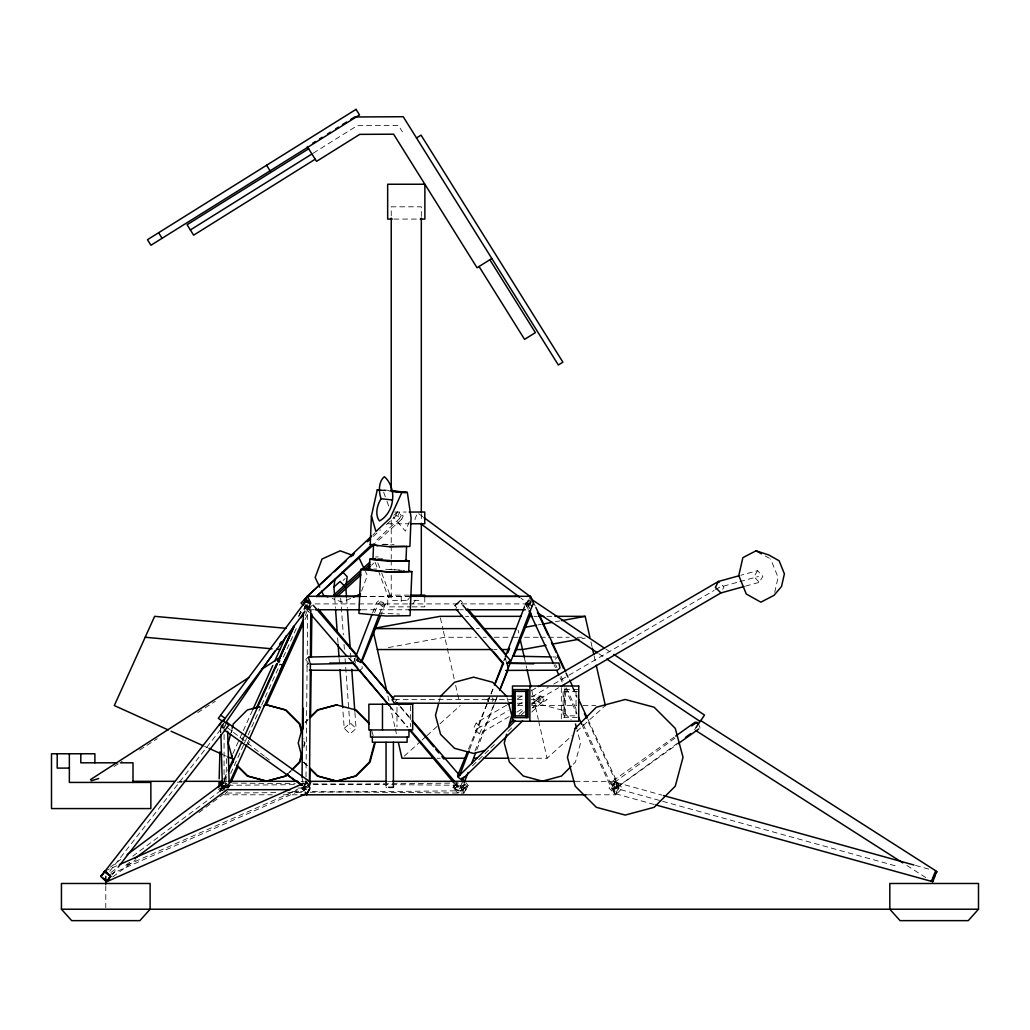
<?xml version="1.0" encoding="UTF-8"?>
<svg xmlns="http://www.w3.org/2000/svg" width="1030" height="1030" viewBox="0 0 1030 1030"><rect width="100%" height="100%" fill="white"/><g stroke="black" fill="none" stroke-linecap="round" stroke-linejoin="round"><path stroke-width="0.75" stroke-dasharray="5 3.75" d="M306 778.423L305.91 788.066L110.197 874.406M306.013 776.813L307.159 661.054M307.223 654.617L307.738 603.168L304.442 610.455M305.987 789.418L302.305 788.529L302.357 783.701M302.382 782.105L302.421 778.886M304.584 610.288L304.623 607.069M220.42 732.871L220.587 726.549L224.489 727.695M226.6 758.505L225.918 783.817L224.154 788.208L218.952 786.675M654.295 804.507L614.086 793.358L614.717 788.014L616.983 782.658L661.839 795.096M616.983 782.658L616.352 788.014L614.086 793.358M774.715 592.34L778.088 577.444L770.633 559.007M230.939 732.755L231.737 729.819M231.544 732.755L232.329 729.819M303.683 745.952L304.468 743.016L303.683 740.081M303.889 747.42L305.073 743.016L303.889 738.626M439.012 702.1L440.183 697.709M223.162 723.691L221.63 728.081L224.991 726.549L226.51 722.159M361.543 591.143L367.362 575.538L365.418 571.405M355.414 657.591L353.702 662.045L355.414 660.565M372.577 612.992L376.581 602.589L379.13 600.361L383.714 603.091L379.71 613.494M463.526 784.409L461.788 788.903L459.238 791.13L454.655 788.401L456.96 782.401M469.641 749.441L487.512 702.988M488.091 701.482L490.396 695.495M490.962 693.988L493.267 688.001M503.644 661.028L504.803 658.028M524.399 607.082L526.124 602.589L528.686 600.361L530.965 601.726M476.774 749.943L498.675 692.997M374.585 612.747L378.19 603.928L380.637 601.636L385.246 604.378L381.048 614.665M462.264 782.182L459.844 788.117L457.397 790.409L452.788 787.667L453.998 784.706M468.508 749.145L487.242 703.207M487.847 701.726L493.885 686.907M504.764 660.23L505.975 657.269M526.523 606.889L527.733 603.928L530.18 601.636M474.959 751.076L496.718 697.735M528.763 599.705L527.399 602.975L521 598.224M409.361 521.747L405.369 531.12L393.254 516.88M506.554 705.177L476.105 722.957L473.594 728.583L479.465 733.939L510.005 716.12M479.465 733.939L481.976 728.326L476.105 722.957M232.793 753.883L242.629 732.15M243.273 730.695L252.453 710.417M300.773 611.55L298.172 617.292L300.876 611.575M223.806 788.581L221.308 787.435L223.291 783.045M223.858 781.783L226.613 775.719M242.398 740.815L244.084 737.081M132.78 856.2L224.077 788.066L226.703 782.246M230.656 773.504L243.84 744.394M244.496 742.939L260.963 706.541M261.62 705.087L280.07 664.324M283.366 657.037L297.194 626.472M229.033 783.817L226.909 788.529L223.162 786.817M247.47 743.094L248.797 740.158M305.15 615.592L309.798 605.331M224.154 778.976L226.793 773.157M242.011 739.72L243.338 736.811M228.312 788.259L230.295 783.894M248.166 744.639L249.479 741.729M305.06 619.597L311.678 605.048M314.253 609.76L307.416 609.76L308.755 607.069M309.193 607.069L307.841 609.76L305.833 605.717M303.85 785.375L305.949 781.332L308.639 786.727M306.58 781.332L303.219 788.066L304.558 790.757M528.12 600.336L526.781 603.026L529.471 608.421M528.557 600.336L527.218 603.026L529.227 607.069M586.881 794.8L615.708 794.8L619.069 788.066L615.708 781.332L612.348 788.066L615.708 794.8L622.481 788.066L615.747 781.332L575.023 781.332M722.764 589.366L723.961 586.997L718.386 581.474M401.61 519.352L403.284 516.082L399.357 512.824L397.67 516.082L401.61 519.352L375.564 542.939M221.308 787.435L221.926 786.25L220.716 788.903L225.725 791.13M221.823 789.109L223.137 786.598L225.634 787.834M464.839 784.242L463.526 786.753L465.431 790.744L310.172 792.263M465.431 790.744L467.388 786.972L466.127 784.319M399.589 518.541L401.314 515.245L397.387 511.949L395.649 515.245L399.589 518.541L375.036 541.561M224.785 786.972L222.75 790.744L221.514 788.079M312.94 783.869L464.041 785.349L462.007 789.109L463.873 793.1L311.163 791.607M463.873 793.1L465.908 789.328L464.041 785.349M757.565 570.646L754.037 576.71L759.329 582.323L762.857 576.259L757.565 570.646L740.982 575.229M388.413 597.413L389.855 594.967L393.112 596.512L388.413 597.413L375.075 562.058M694.593 729.781L696.834 726.279M530.257 603.168L528.094 606.4L532.098 609.078M394.426 703.207L396.82 699.64M298.636 616.429L306.824 604.494M305.949 610.236L307.854 607.674M224.785 722.159L221.501 726.549L223.356 728.081L224.991 725.88M307.262 782.285L303.979 786.675L305.833 788.208L309.142 786.675M305.833 788.208L303.258 786.328L305.781 788.208L308.292 784.912M407.661 600.142L409.541 597.619M412.798 603.915L415.592 600.181M109.721 871.316L224.077 725.12M112.206 874.728L117.137 868.419M540.106 696.731L537.737 699.705L541.574 702.563L543.943 699.589L540.106 696.731L531.441 705.099M488.825 697.864L487.164 699.64L488.825 701.43M492.16 701.43L493.821 699.64L490.499 696.087M453.548 786.972L457.32 782.98L461.298 786.753L461.878 789.109L458.118 793.1L454.127 789.328L453.548 786.972L457.539 790.744L461.298 786.753M454.127 789.328L457.899 785.349L461.878 789.109M312.219 605.28L307.738 609.76L304.365 606.4M225.197 793.679L227.437 791.439M305.498 721.798L307.635 719.661M305.022 722.88L308.24 719.661M288.632 772.835L290.769 770.685M289.224 772.835L291.374 770.685M519.043 714.292L523.343 709.992M573.298 764.234L575.448 762.097L580.547 743.016L577.019 729.819M615.747 781.332L609.013 788.066L615.747 794.8M521.103 715.103L524.553 711.769M472.435 765.831L489.662 749.158M490.821 748.05L495.417 743.596M508.048 731.364L513.803 725.802M532.188 708.022L540.84 699.64L531.184 699.64M531.763 712.052L541.574 702.563M372.834 534.969L375.178 532.78M393.885 515.245L397.387 511.949M385.246 604.378L382.8 606.67L378.19 603.928M452.788 787.667L455.234 785.362L459.844 788.117M302.305 788.529L304.738 786.25L308.421 787.139M343.106 580.457L345.153 578.59M371.534 565.29L373.89 563.14M456.792 607.739L454.771 605.318L460.642 600.361L463.693 603.992M460.642 600.361L454.771 605.318M555.106 659.277L557.552 657.05M454.578 783.74L460.758 791.13L466.629 786.173L464.569 783.701M466.629 786.173L460.758 791.13M373.311 536.398L380.418 529.974M386.34 524.605L399.357 512.824M305.949 605.151L304.262 606.67L309.489 612.76M459.753 601.636L453.921 606.67L459.753 601.636L461.826 604.031M404.314 756.084L420.961 741.034M422.158 739.952L425.725 736.733M426.909 735.652L438.806 724.901M439.99 723.833L460.204 705.55M456.071 783.109L462.354 790.409L468.187 785.362L466.088 782.929M468.187 785.362L462.354 790.409M510.391 758.235L547.072 758.235L572.049 735.652M576.8 731.351L605.344 705.55M528.326 609.412L526.304 605.048L528.854 602.782M581.77 724.283L612.206 789.714L614.756 787.435L619.069 786.25L587.95 719.365M619.069 786.25L616.506 788.529L612.206 789.714M309.309 662.985L306.798 665.187L307.61 668.946M359.831 670.401L362.341 668.2L361.8 665.689M344.213 728.326L350.355 722.957L356.084 728.583L349.943 733.939L344.213 728.326L342.823 709.271M308.434 657.05L305.884 659.277L307.107 664.286L308.82 662.805M383.714 603.091L381.152 605.318L376.581 602.589M454.655 788.401L457.217 786.173L461.788 788.903M674.946 738.124L612.502 783.817L615.785 788.208L676.697 744.729M110.39 867.17L120.677 859.483M110.931 872.513L117.356 867.724M129.78 862.29L124.669 866.114L297.85 789.701L294.709 789.701M112.759 876.903L135.909 859.612M198.957 812.567L223.407 794.31M677.676 743.106L615.785 788.208L612.477 786.675L610.945 782.285L674.418 736.952M114.008 766.552L122.119 761.325M139.668 750.02L157.217 738.716M197.721 712.618L215.27 701.314M313.249 153.161L357.243 125.673L398.417 125.454L402.395 131.84M517.639 698.701L524.553 694.658M531.48 690.615L537.016 687.383M477.778 728.455L508.189 710.7M517.871 705.048L523.394 701.816M531.686 696.975L548.282 687.293M553.805 684.062L714.138 590.422M715.515 589.624L719.661 587.19L738.278 582.053M516.944 712.065L523.884 708.009M532.201 703.142L558.582 687.744M540.84 696.087L534.519 699.64L540.84 703.207L547.162 699.64L540.84 696.087L531.184 696.087M532.6 601.584L527.605 603.863L529.356 607.957M528.017 605.048L530.514 603.915M618.052 786.25L613.056 788.529L613.468 789.714L618.464 787.435L618.052 786.25L587.1 719.365M350.715 598.391L342.346 602.177L332.227 598.481M104.867 871.007L116.57 865.857M225.377 787.821L229.265 786.675L229.175 783.508M526.304 605.048L530.605 603.863M739.836 581.628L758.441 576.491M745.514 586.134L759.329 582.323M532.149 707.636L542.411 704.881L561.479 709.992L571.148 719.661M306.824 786.25L301.996 787.435L304.61 789.714L307.017 789.122M388.349 647.548L444.767 637.261L476.671 637.261M538.149 624.914L541.291 624.335M555.389 621.772L560.101 620.91M582.066 638.69L585.207 638.124M375.525 556.985L378.165 556.908M294.22 784.654L223.78 785.349L225.055 788.001M313.429 784.474L462.29 783.019M226.935 793.074L278.151 792.572M287.756 792.482L302.163 792.34M393.872 219.081L418.682 219.081M394.644 512.039L406.271 512.039M387.769 523.755L409.18 523.755M409.18 595.147L387.769 595.147L387.769 606.863L410.635 606.863M361.311 596.37L410.494 596.37M361.517 596.434L409.592 596.434M406.271 600.361L391.233 600.361L391.233 571.444M413.867 600.361L421.322 600.361M315.051 603.915L408.91 603.915M409.193 603.915L530.141 603.915L530.141 600.181M412.09 606.863L424.772 606.863L424.772 595.147M361.891 609.76L408.794 609.76M459.638 609.76L463.281 609.76M465.56 616.339L468.74 616.339M534.132 616.339L537.325 616.339M546.891 616.339L551.681 616.339M476.311 628.622L479.504 628.622M483.044 637.261L486.237 637.261M494.207 637.261L511.756 637.261M513.352 637.261L518.129 637.261M524.515 637.261L538.87 637.261M540.467 637.261L546.84 637.261M548.436 637.261L569.165 637.261M577.148 637.261L583.521 637.261M493.795 649.544L496.988 649.544M578.294 689.611L563.127 689.611L563.127 717.64L576.929 717.64M577.418 691.388L564.015 691.388L564.015 715.863L577.418 715.863M517.24 696.087L524.746 696.087M394.426 699.64L511.871 699.64M517.24 699.64L524.746 699.64M517.24 703.207L524.746 703.207M531.184 703.207L540.84 703.207M517.627 705.55L524 705.55M531.969 705.55L576.633 705.55M583.006 705.55L595.765 705.55M437.029 758.235L440.222 758.235M179.207 781.332L182.4 781.332M224.077 781.332L227.321 781.332M301.056 781.332L304.301 781.332M387.628 781.332L391.477 781.332M177.25 782.156L182.04 782.156M386.057 787.358L386.817 787.358M297.876 788.066L305.91 788.066L303.387 786.135M224.077 794.8L272.229 794.8M283.417 794.8L297.889 794.8M232.561 783.083L295.262 783.688M304.906 783.791L311.33 783.856M291.876 791.413L303.129 791.529M383.109 544.239L394.104 544.613M381.95 544.419L390.885 544.587M377.83 558.685L382.568 558.775M373.671 569.024L376.671 569.088M385.671 569.255L404.417 570.337M379.362 613.159L399.447 614.099M552.762 656.947L555.955 657.011M390.01 569.539L402.112 570.375M388.902 490.435L382.761 489.765L386.443 499.846M380.546 489.868L388.387 490.718M380.34 490.177L389.559 491.168M222.313 786.65L225.261 787.435M915.503 865.432L929.421 869.294M620.832 789.701L661.093 800.864M662.638 801.301L896.396 866.114M280.031 664.08L282.542 665.187M204.609 746.377L207.519 747.703M223.549 754.939L226.458 756.265M610.945 782.285L614.292 783.817L615.824 788.208L617.627 786.675L614.344 782.285M305.266 604.958L309.116 606.67M279.903 664.324L282.4 665.47M223.549 785.942L227.295 787.667M220.987 788.117L225.969 790.409M765.329 556.02L769.307 558.26M527.733 603.928L530.038 605.305M526.124 602.589L530.707 605.318M906.838 865.47L927.116 878.436M605.782 649.029L612.451 653.496M598.803 653.702L605.473 658.157M220.536 726.047L224.308 728.854M422.738 516.622L417.614 512.824L414.871 519.352L417.433 521.244M226.587 727.051L259.328 752.235M260.577 753.2L264.362 756.11M265.611 757.076L269.397 759.986M224.746 783.727L229.304 788.014M218.991 788.014L221.27 790.152M221.63 787.01L223.227 788.529M303.94 762.097L308.24 766.384M303.348 762.097L307.635 766.384M225.197 782.465L230.797 788.066M218.463 789.186L220.703 791.439M301.7 788.014L303.799 790.152M400.129 706.284L410.597 718.451M348.23 657.784L351.372 661.427M390.113 706.451L407.906 727.141M400.709 707.417L411.009 719.725M305.215 605.318L309.335 610.236M349.505 658.234L352.608 661.917M389.688 706.22L407.198 727.141M304.043 603.026L307.416 609.76M307.249 782.684L308.601 785.375M302.498 788.066L303.927 790.757M225.416 784.023L227.476 788.066M220.703 788.066L222.094 790.757M533.154 601.584L535.188 605.949M566.294 672.835L569.011 678.654M573.066 687.37L577.122 696.1M554.037 664.672L555.389 667.582M560.127 677.753L562.148 682.117M564.852 687.937L577.032 714.112M565.573 672.835L568.264 678.654M572.294 687.37L577.006 697.555M555.608 664.672L556.947 667.582M560.99 676.298L563.68 682.117M566.371 687.937L577.135 711.202M583.186 724.283L613.468 789.714M222.351 728.081L220.587 723.691L220.871 733.18M228.094 783.753L229.265 786.675M222.313 783.817L224.077 788.208M377.894 562.998L381.177 571.689M381.718 573.131L390.46 596.306M386.971 501.288L389.083 507.056M698.495 723.691L700.014 728.081M224.077 778.538L224.759 780.946M507.043 697.709L508.215 702.1M371.972 731.287L373.156 735.69M354.359 658.286L355.582 663.294M590.95 641.922L592.005 646.582M594.117 655.891L595.868 663.655M518.116 630.115L518.785 633.102M524.257 657.307L526.716 668.174M531.635 689.92L538.304 719.416M538.651 720.974L547.072 758.235M440.377 617.833L443.08 629.794M443.415 631.287L454.243 679.169M455.646 685.375L459.509 702.447M387.898 696.125L394.928 727.18M395.275 728.738L396.679 734.944M505.524 658.286L506.528 663.294M346.621 598.623L347.329 608.254M350.599 653.175L351.178 661.196M354.912 712.541L356.084 728.583M340.673 598.301L343.338 634.815M344.02 644.329L344.484 650.677M345.063 658.621L348.758 709.413M348.874 710.996L350.149 728.455M334.737 598.121L335.432 607.649M337.634 637.815L337.969 642.578M339.127 658.453L339.591 664.814M576.04 691.388L576.04 715.863M565.393 691.388L565.393 715.863M564.504 689.611L564.504 717.64M561.324 687.602L561.324 719.648M421.322 216.455L421.322 206.811L391.233 206.811L391.233 216.455M421.322 513.622L421.322 521.644M410.597 705.833L410.597 726.742M401.237 596.434L401.237 603.915M396.988 707.43L396.988 726.742M391.233 520.047L391.233 544.136M391.233 545.745L391.233 558.595M391.233 560.204L391.233 569.835M224.077 734.557L224.077 788.066M105.781 885.749L105.781 907.649M615.065 781.332L611.704 788.066L615.065 794.8L618.438 788.066L615.065 781.332"/><path stroke-width="1.5" d="M302.073 777.805L303.348 612.412M309.489 782.105L310.403 663.281M310.442 656.857L310.803 610.288M303.065 729.111L303.322 708.241M309.721 782.62L309.901 768.174M310.558 716.79L311.15 670.221M311.318 657.372L311.871 614.022M219.081 781.925L218.952 786.675L220.716 782.285L223.317 783.045M219.171 778.77L219.905 751.861M370.8 569.114L360.745 569.448L358.929 613.429L386.07 616.017L410.082 615.683L411.884 571.689L408.949 571.071M390.434 490.602L407.339 492.43L411.073 517.73L409.889 546.441L389.07 546.724L370.234 544.69L371.418 515.979L377.263 489.842L378.989 489.701M405.331 560.14L409.129 560.951L408.691 571.56L388.04 571.843L369.371 569.822L369.796 559.213L374.972 558.762M406.567 546.286L405.975 560.809L400.554 561.286L372.963 559.354L373.555 544.831L377.804 545.733M932.704 881.706L933.347 876.363L935.613 871.007L934.97 876.363L932.704 881.706L655.852 804.932M334.621 596.524L333.926 586.997L334.93 579.323M346.196 584.345L347.187 576.71L342.423 571.663M230.553 734.223L228.197 743.016L233.308 762.097M232.123 728.352L233.308 723.948L247.264 709.992L258.994 706.85M303.348 723.948L298.236 743.016L302.163 757.694M301.726 753.291L299.37 762.097L291.851 769.603M301.932 754.758L299.962 762.097L292.443 769.603M374.521 743.016L369.41 762.097L355.453 776.053L336.372 781.165L317.304 776.053L309.785 768.534M375.113 743.016L370.002 762.097L356.045 776.053L336.977 781.165L317.909 776.053L310.391 768.534M438.613 703.567L435.471 715.309L440.583 734.377L454.539 748.334L473.62 753.445L485.349 750.303M506.631 734.223L504.275 743.016L509.387 762.097L523.343 776.053L542.411 781.165L561.479 776.053L571.148 766.384M508.614 727.038L511.756 715.309L508.614 703.567M309.142 786.675L310.661 782.285L226.51 722.159M355.994 656.097L371.997 614.472M379.13 614.974L360.835 662.548L356.264 659.818M459.844 774.908L469.062 750.934M494.426 685.001L503.065 662.522M505.37 656.535L524.399 607.082M464.092 782.903L468.135 772.41M471.586 763.423L475.628 752.93M499.833 689.997L532.677 604.584M361.852 661.711L380.443 616.133M457.629 775.809L467.298 752.106M495.095 683.946L502.949 664.685M507.79 652.827L509.605 648.385M499.73 690.319L508.202 669.577M513.635 656.239L531.158 613.275M282.902 664.775L284.061 662.045M275.216 668.2L276.967 664.234M280.237 670.401L282.542 665.187M278.061 660.809L279.722 657.05M278.602 661.067L280.817 656.059M283.611 663.294L285.838 658.286M232.136 755.338L230.823 758.235L227.913 756.921M253.11 708.962L272.77 665.483M274.727 661.144L286.276 635.6M278.705 660.307L293.64 627.322M228.493 771.534L241.857 741.999M244.509 736.141L277.482 663.269M278.332 661.402L294.245 626.227M301.146 617.73L302.459 614.82M229.561 782.658L246.801 744.561M249.453 738.69L303.168 619.983M228.119 770.247L233.411 758.621M256.573 707.726L276.426 664.105M277.74 661.196L293.627 626.304M230.952 782.44L238.239 766.449M266.023 705.383L303.078 623.961M407.339 492.43L401.842 492.507L390.254 518.026L375.924 531.532L371.418 515.979M306.065 598.997L307.416 596.306L360.732 596.306M308.755 607.069L310.777 603.026L307.416 596.306M532.162 605.717L533.501 603.026L530.141 596.306L409.966 596.306M739.476 575.641L718.386 581.474L715.374 587.396L720.949 592.919L743.982 586.559M305.91 598.61L307.03 596.434L330.707 574.998M304.854 602.782L305.472 601.584L309.219 603.297M221.566 785.491L222.918 782.98M696.087 727.45L700.567 720.446L937.146 871.689L931.172 881.023M101.442 876.363L104.867 871.007L110.12 876.363L106.695 881.706L103.541 878.5M309.515 789.341L306.953 793.358L106.695 881.706M225.892 722.468L274.997 650.896M279.542 644.265L281.357 641.613M100.979 876.363L222.583 720.446L228.866 725.12L118.115 867.17M309.978 602.37L306.657 599.949L218.334 718.309L222.776 721.528L304.983 611.511M107.275 881.023L110.583 876.363L104.288 871.689M305.138 602.099L306.657 599.949M219.274 725.12L222.583 720.446M222.776 721.528L225.055 718.309L220.613 715.077M304.223 600.181L307.03 596.434M304.545 600.142L307.378 596.37L371.676 536.064M515.361 720.665L457.835 777.006L461.672 779.877L464.041 776.903M220.845 785.877L222.686 783.727M978.5 909.22L968.251 920.64L900.053 920.64L889.817 909.22L889.817 883.483L978.5 883.483L978.5 909.22L61.44 909.22L61.44 883.483L150.123 883.483L150.123 909.22L139.887 920.64L71.688 920.64L61.44 909.22M307.738 596.306L301.005 603.026L303.245 605.28M218.463 786.946L222.944 782.465M309.785 717.511L317.304 709.992L336.372 704.881L356.045 709.992L368.933 722.88M310.391 717.511L317.909 709.992L336.977 704.881M287.55 773.903L285.4 776.053L266.332 781.165L247.264 776.053L236.527 765.316M288.155 773.903L286.005 776.053L266.937 781.165L247.87 776.053L237.119 765.316M440.583 696.241L454.539 682.272L473.62 677.161L492.688 682.272L506.644 696.241M509.387 723.948L513.674 719.661M461.672 779.877L522.571 720.949M316.583 596.383L371.534 544.857M360.577 572.938L334.776 596.447L333.862 594.954L369.744 562.264M364.092 569.732L369.963 564.389M337.377 596.422L360.938 574.946M366.822 569.577L370.362 566.358M334.261 571.779L346.093 561.054M350.831 556.767L354.372 553.561M367.401 541.767L369.77 539.617M316.39 596.537L374.379 544.007M333.926 586.997L340.055 581.474L344.844 586.405M559.174 668.74L557.5 670.208L505.653 670.401M508.163 668.2L507.056 663.178L510.352 660.423L462.856 605.228M695.018 723.691L696.859 722.159M127.115 854.681L223.613 782.658M134.904 858.466L227.038 789.701L289.984 789.701M691.697 725.905L694.284 724.026M685.401 737.48L690.564 733.721M675.719 736.025L695.147 722.159L698.495 723.691M677.998 743.802L698.726 729.008M90.563 779.556L249.363 677.251M261.478 669.449L277.624 659.033L279.735 660.642L278.885 662.445L277.624 659.033M312.721 143.221L315.425 141.522M319.493 138.986L322.197 137.299M327.617 133.913L330.334 132.213M335.754 128.827L338.458 127.128M342.527 124.591L346.595 122.055M350.651 119.519L354.719 116.969L403.232 116.725L558.363 364.993L562.895 362.161L421.038 135.136L416.506 137.969M308.652 148.771L187.1 224.72L193.627 235.175L315.18 159.225M190.37 229.948L311.91 153.998M491.838 258.517L477.057 267.749L393.602 134.196L359.753 134.364L316.532 161.375L307.301 146.608M507.945 704.366L510.713 702.743M538.407 686.572L718.386 581.474M561.35 686.122L720.949 592.919M756.046 550.805L742.862 557.655L738.793 575.538L746.248 593.975L760.848 602.177L774.032 595.327L781.538 586.482L784.397 573.826L779.131 560.796L768.818 554.99L756.046 550.805L761.35 553.78M353.509 597.13L360.474 593.975M119.493 864.569L303.67 783.315M91.091 780.804L98.687 778.538M252.26 708.807L259.599 706.85M264.002 705.666L266.937 704.881L286.005 709.992L299.962 723.948L301.932 731.287M303.425 602.782L308.253 601.584M375.77 628.055L440.042 616.339L462.367 616.339M524.051 627.476L536.579 625.197M542.849 624.051L552.26 622.339M561.659 620.627L585.169 616.339L589.907 637.261M546.016 645.269L522.506 649.544L516.133 649.544M552.286 644.123L578.937 639.269M370.234 544.69L374.135 544.342M405.215 546.402L389.237 546.531M372.963 559.354L375.667 559.123M409.129 560.951L388.477 561.234L369.796 559.213M369.371 569.822L371.946 569.603M411.884 571.689L387.885 572.036L360.745 569.448M310.236 664.221L354.024 663.333M507.056 663.178L558.904 662.985L560.011 668.007M392.314 219.081L387.666 219.081L387.666 184.241L424.875 184.241L424.875 219.081L420.227 219.081M409.18 512.039L424.772 512.039L424.772 523.755L410.635 523.755M410.635 595.147L424.772 595.147M316.648 596.434L359.908 596.434M423.523 596.434L519.004 596.434M315.425 609.76L360.732 609.76M408.794 609.76L458.466 609.76M466.049 609.76L525.339 609.76M471.933 616.339L521.373 616.339M529.356 616.339L532.536 616.339M538.922 616.339L543.711 616.339M554.874 616.339L585.169 616.339M374.238 628.622L473.118 628.622M484.28 628.622L516.185 628.622M377.366 649.544L492.198 649.544M501.777 649.544L508.151 649.544M527.206 691.388L513.803 691.388L513.803 715.863L527.206 715.863M514.086 696.087L394.426 696.087L392.031 699.64L394.426 703.207L514.086 703.207M433.836 758.235L401.945 758.235L398.43 742.707M443.415 758.235L465.74 758.235M473.71 758.235L476.903 758.235M483.276 758.235L508.794 758.235M117.188 762.818L80.803 762.818L80.803 753.767M120.356 762.818L133.012 762.818L133.012 782.427M69.358 768.097L57.204 768.097L57.204 753.767M132.728 781.332L174.392 781.332M184.01 781.332L222.467 781.332M228.918 781.332L297.889 781.332M308.189 781.332L386.662 781.332M392.43 781.332L574.071 781.332M388.671 787.358L393.396 787.358L393.396 742.231M301.056 794.8L586.237 794.8M329.767 663.062L353.393 663.153M309.451 670.208L359.831 670.401L388.658 704.983M512.785 656.149L551.166 656.921M509.721 663.359L533.707 663.835M286.263 628.339L154.642 616.339L114.304 705.55L168.199 729.922M145.179 637.261L272.036 648.823M276.8 649.26L279.967 649.544M391.516 491.053L405.614 492.572M377.263 489.842L380.34 490.177M392.623 491.503L401.842 492.507M381.1 498.752L392.469 499.988A18.785 12.154 74.6 0 0 384.396 476.723A18.785 12.154 74.6 0 0 381.1 498.752A18.785 12.128 -61.7 0 0 379.504 520.935A18.785 12.128 -61.7 0 0 392.469 499.988M266.332 704.881L285.4 709.992L299.37 723.948L301.327 731.287M663.384 795.533L913.958 865.007M353.174 555.543L340.183 550.805L322.042 559.007L315.154 577.444L319.686 587.074M327.901 596.911L323.562 595.327L321.63 591.194M171.109 731.236L203.155 745.72M208.987 748.359L222.094 754.282M695.945 730.656L902.782 862.883M532.407 599.949L604.443 648.14M613.79 654.385L704.494 715.077L700.181 721.528L606.799 659.058M537.441 612.644L597.464 652.801M224.218 729.935L301.906 785.439M287.782 775.062L295.52 780.689M103.502 878.23L106.013 880.096M424.012 517.575L530.141 596.434L530.141 598.932M421.27 524.103L519.725 597.271M297.091 781.294L302.125 785.156M355.453 709.992L369.41 723.948M333.862 594.954L335.42 596.653M455.994 609.078L503.477 664.273M313.236 605.28L393.846 698.971M396.988 702.627L399.086 705.061M412.695 720.884L459.805 775.629M461.904 778.062L465.045 781.719M310.545 613.983L347.187 656.561M352.415 662.65L389.057 705.241M410.004 729.575L455.015 781.899M467.749 608.846L506.348 654.964M493.37 651.423L503.528 663.565M318.309 608.975L356.419 654.501M361.569 660.655L393.499 698.803M412.039 720.949L433.669 746.789M435.729 749.248L438.819 752.943M441.909 756.638L443.969 759.097M354.668 664.376L357.758 668.071M409.258 729.601L453.548 782.517M489.855 259.766L535.381 332.626L524.579 339.372L479.04 266.513M266.577 165.264L270.053 170.826M158.62 232.728L162.096 238.291M530.579 596.306L532.6 600.336M308.601 785.375L309.953 788.066L306.58 794.8L305.241 792.109M358.955 557.655L364.131 568.663M535.858 607.404L565.625 671.38M569.68 680.109L572.384 685.916M578.474 699.01L587.267 717.91M529.008 610.867L553.355 663.217M556.741 670.479L558.762 674.843M578.384 717.009L581.77 724.283M537.982 613.223L548.076 635.034M551.436 642.295L556.149 652.479M557.488 655.389L563.552 668.47M584.409 713.545L586.431 717.91M575.448 723.948L576.62 728.352M358.144 661.067L356.921 656.059L308.434 657.05L309.67 662.058M592.353 648.128L593.756 654.333M596.216 665.2L605.344 705.55M519.802 637.596L524.257 657.307M527.064 669.732L530.926 686.817M373.311 631.609L387.203 693.023M345.81 587.396L346.505 597.014M347.445 609.85L350.239 648.359M351.758 669.217L354.796 710.932M335.548 609.232L337.171 631.467M338.085 644.162L339.012 656.87M339.939 669.577L342.707 707.674M227.682 731.3L229.175 783.508M220.909 734.763L222.313 783.817M529.884 686.006L529.884 721.245M526.716 689.611L526.716 717.64M525.828 691.388L525.828 715.863M515.18 691.388L515.18 715.863M421.322 218.051L421.322 512.013M421.322 523.253L421.322 595.533M408.949 729.948L408.949 737.081L370.504 737.081L370.504 729.948M407.12 737.081L407.12 742.231L372.332 742.231L372.332 737.081M391.233 218.051L391.233 491.13M386.057 742.231L386.057 785.8M382.465 704.224L382.465 729.948M105.781 876.363L105.781 884.178M94.889 762.818L94.889 753.767L51.5 753.767L51.5 808.576L150.856 808.576L150.856 782.427L69.358 782.427L69.358 753.767M575.191 728.377L567.453 757.269L575.191 786.173L596.344 807.314L625.236 815.065L654.14 807.314L675.281 786.173L683.032 757.269L675.281 728.377L654.14 707.224L625.236 699.486L596.344 707.224L575.191 728.377M105.24 871.007L100.631 876.363L106.322 881.706L110.944 876.363L105.24 871.007M356.058 109.36L147.47 239.694L150.947 245.256L359.534 114.922L356.058 109.36M578.731 686.006L512.489 686.006L512.489 721.245L578.731 721.245L578.731 686.006M528.081 689.611L512.914 689.611L512.914 717.64L528.081 717.64L528.081 689.611M412.67 704.224L368.869 704.224L368.869 729.948L412.67 729.948L412.67 704.224"/></g></svg>
